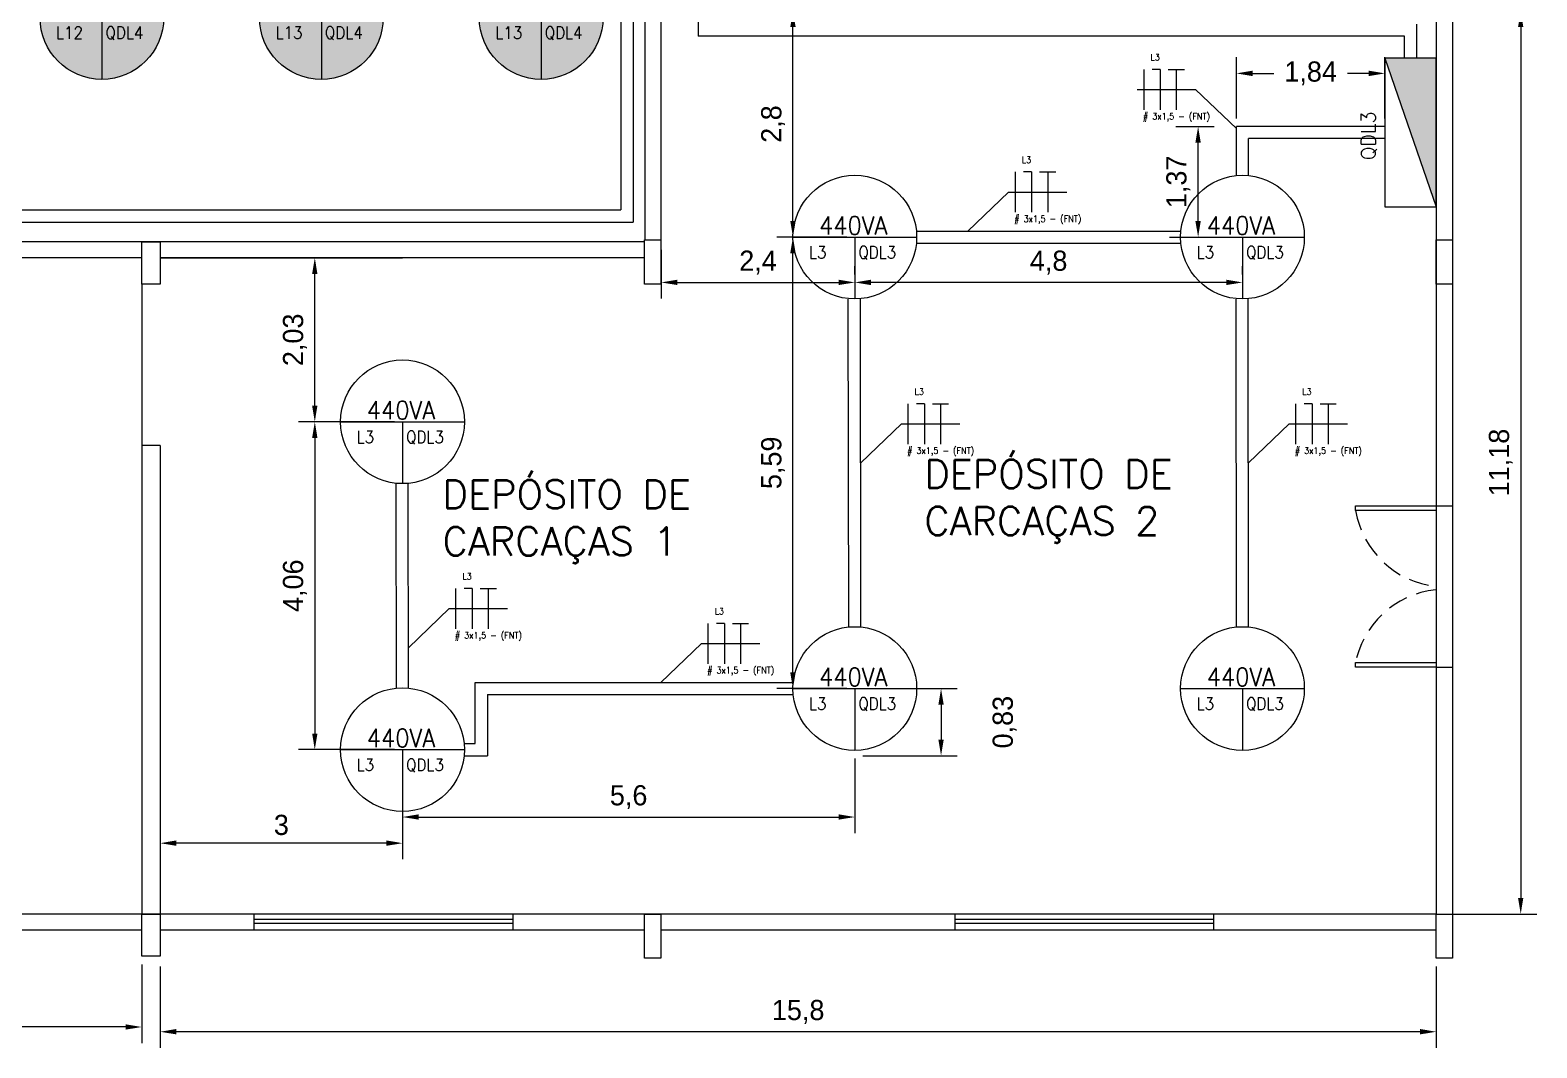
# Model space of a CAD drawing. Extents: x -646 to 641, y -139 to 322.
# Drawn here: x 392.53 to 411.19, y 12.34 to 24.94 of the extents above; entities that cross this region are included whole.
import ezdxf

# ---------------------------------------------------------------- set-up
doc = ezdxf.new("R2010")
doc.units = 0
doc.header["$MEASUREMENT"] = 0
doc.linetypes.add('DASHED2', pattern=[0.375, 0.25, -0.125])
for name, color, linetype in [('_ARQ', 5, 'Continuous'), ('_ARQ-TEXTO', 4, 'Continuous'), ('_COTAS', 4, 'Continuous'), ('_ELT-ELETROCALHAS', 1, 'Continuous'), ('_ELT-LUMINARIAS', 3, 'Continuous'), ('_ELT-MÁQUINAS', 3, 'Continuous'), ('_ELT-PONTO', 2, 'Continuous'), ('_ELT-PONTO-TEXTO', 4, 'Continuous'), ('_ELT_ELETRODUTO_COT', 1, 'Continuous'), ('ELET_FIAÇÃO', 1, 'Continuous')]:
    doc.layers.add(name, color=color, linetype=linetype)
doc.styles.add('textstyle3', font='romans')
doc.styles.add('textstyle4', font='arial.ttf')
doc.styles.add('textstyle6', font='Standard')
doc.styles.add('textstyle7', font='romans__.ttf')
doc.dimstyles.new('QCADDimStyle', dxfattribs={"dimscale": 0, "dimtxt": 0.25, "dimasz": 0.2, "dimexe": 0.2, "dimexo": 0.1, "dimgap": 0.1, "dimtad": 1, "dimtxsty": 'Standard', "dimcen": 2.5, "dimadec": 1, "dimazin": 3, "dimtfac": 1, "dimtmove": 2, "dimatfit": 3, "dimarcsym": 0})

# ---------------------------------------------------------------- blocks, each defined once
blk = doc.blocks.new('*D39')
at = {"layer": '_COTAS', "color": 0, "linetype": 'Continuous', "lineweight": -2, "transparency": 16777216}
for p, q in [((410.043, 25.176), (411.188, 25.176)), ((410.988, 24.976), (410.988, 14.194)), ((410.041, 13.994), (411.188, 13.994))]:
    blk.add_line(p, q, dxfattribs=at)
at = {"layer": '_COTAS', "color": 0, "linetype": 'Continuous', "transparency": 16777216}
for points in [[(410.955, 24.976), (411.021, 24.976), (410.988, 25.176)], [(410.955, 14.194), (411.021, 14.194), (410.988, 13.994)]]:
    blk.add_solid(points, dxfattribs=at)
at = {"layer": 'DEFPOINTS', "color": 0, "linetype": 'Continuous', "transparency": 16777216}
for p in [(409.943, 25.176), (409.941, 13.994), (410.988, 13.994)]:
    blk.add_point(p, dxfattribs=at)
at = {"layer": '_COTAS', "color": 0, "linetype": 'Continuous', "transparency": 16777216, "insert": (410.742, 19.585), "char_height": 0.25, "attachment_point": 5, "rotation": 90}
blk.add_mtext('11,18', dxfattribs=at)
blk = doc.blocks.new('*D40')
at = {"layer": '_COTAS', "color": 0, "linetype": 'Continuous', "lineweight": -2, "transparency": 16777216}
for p, q in [((394.143, 13.346), (394.143, 12.336)), ((409.941, 13.346), (409.941, 12.336)), ((409.741, 12.536), (394.343, 12.536))]:
    blk.add_line(p, q, dxfattribs=at)
at = {"layer": '_COTAS', "color": 0, "linetype": 'Continuous', "transparency": 16777216}
for points in [[(394.343, 12.57), (394.343, 12.503), (394.143, 12.536)], [(409.741, 12.57), (409.741, 12.503), (409.941, 12.536)]]:
    blk.add_solid(points, dxfattribs=at)
at = {"layer": 'DEFPOINTS', "color": 0, "linetype": 'Continuous', "transparency": 16777216}
for p in [(394.143, 13.446), (409.941, 13.446), (394.143, 12.536)]:
    blk.add_point(p, dxfattribs=at)
at = {"layer": '_COTAS', "color": 0, "linetype": 'Continuous', "transparency": 16777216, "insert": (402.042, 12.782), "char_height": 0.25, "attachment_point": 5}
blk.add_mtext('15,8', dxfattribs=at)
blk = doc.blocks.new('*D41')
at = {"layer": '_COTAS', "color": 0, "linetype": 'Continuous', "lineweight": -2, "transparency": 16777216}
for p, q in [((362.997, 13.37), (362.997, 12.395)), ((393.914, 13.37), (393.914, 12.395)), ((393.714, 12.595), (363.197, 12.595))]:
    blk.add_line(p, q, dxfattribs=at)
at = {"layer": '_COTAS', "color": 0, "linetype": 'Continuous', "transparency": 16777216}
for points in [[(363.197, 12.628), (363.197, 12.562), (362.997, 12.595)], [(393.714, 12.628), (393.714, 12.562), (393.914, 12.595)]]:
    blk.add_solid(points, dxfattribs=at)
at = {"layer": 'DEFPOINTS', "color": 0, "linetype": 'Continuous', "transparency": 16777216}
for p in [(362.997, 13.47), (393.914, 13.47), (362.997, 12.595)]:
    blk.add_point(p, dxfattribs=at)
at = {"layer": '_COTAS', "color": 0, "linetype": 'Continuous', "transparency": 16777216, "insert": (378.456, 12.841), "char_height": 0.25, "attachment_point": 5}
blk.add_mtext('30,92', dxfattribs=at)
blk = doc.blocks.new('LAMP_VaporMetal')
at = {"layer": '_ELT-LUMINARIAS', "linetype": 'Continuous'}
blk.add_circle((0, 0), 0.766, dxfattribs=at)
at = {"layer": '_ELT-MÁQUINAS', "linetype": 'Continuous'}
for p, q in [((-0.766, 0), (0.766, 0)), ((0, 0), (0, -0.766))]:
    blk.add_line(p, q, dxfattribs=at)
at = {"layer": '_ELT-LUMINARIAS', "linetype": 'Continuous', "style": 'textstyle4'}
for tag, p, height in [('220VA', (-0.442, 0.031), 0.226), ('L34', (-0.568, -0.263), 0.15), ('QDL5', (0.044, -0.263), 0.15)]:
    blk.add_attdef(tag, p, '', height=height, dxfattribs=at)
blk = doc.blocks.new('*D57')
at = {"layer": '_COTAS', "color": 0, "linetype": 'Continuous', "lineweight": -2, "transparency": 16777216}
for p, q in [((397.043, 22.119), (395.857, 22.119)), ((396.057, 20.289), (396.057, 21.919)), ((397.043, 20.089), (395.857, 20.089))]:
    blk.add_line(p, q, dxfattribs=at)
at = {"layer": '_COTAS', "color": 0, "linetype": 'Continuous', "transparency": 16777216}
for points in [[(396.024, 21.919), (396.09, 21.919), (396.057, 22.119)], [(396.024, 20.289), (396.09, 20.289), (396.057, 20.089)]]:
    blk.add_solid(points, dxfattribs=at)
at = {"layer": 'DEFPOINTS', "color": 0, "linetype": 'Continuous', "transparency": 16777216}
for p in [(396.057, 22.119), (397.143, 22.119), (397.143, 20.089)]:
    blk.add_point(p, dxfattribs=at)
at = {"layer": '_COTAS', "color": 0, "linetype": 'Continuous', "transparency": 16777216, "insert": (395.811, 21.104), "char_height": 0.25, "attachment_point": 5, "rotation": 90}
blk.add_mtext('2,03', dxfattribs=at)
blk = doc.blocks.new('*D58')
at = {"layer": '_COTAS', "color": 0, "linetype": 'Continuous', "lineweight": -2, "transparency": 16777216}
for p, q in [((397.043, 20.089), (395.857, 20.089)), ((396.057, 19.889), (396.057, 16.229)), ((397.043, 16.029), (395.857, 16.029))]:
    blk.add_line(p, q, dxfattribs=at)
at = {"layer": '_COTAS', "color": 0, "linetype": 'Continuous', "transparency": 16777216}
for points in [[(396.024, 19.889), (396.09, 19.889), (396.057, 20.089)], [(396.024, 16.229), (396.09, 16.229), (396.057, 16.029)]]:
    blk.add_solid(points, dxfattribs=at)
at = {"layer": 'DEFPOINTS', "color": 0, "linetype": 'Continuous', "transparency": 16777216}
for p in [(397.143, 20.089), (396.057, 16.029), (397.143, 16.029)]:
    blk.add_point(p, dxfattribs=at)
at = {"layer": '_COTAS', "color": 0, "linetype": 'Continuous', "transparency": 16777216, "insert": (395.811, 18.059), "char_height": 0.25, "attachment_point": 5, "rotation": 90}
blk.add_mtext('4,06', dxfattribs=at)
blk = doc.blocks.new('*D59')
at = {"layer": '_COTAS', "color": 0, "linetype": 'Continuous', "lineweight": -2, "transparency": 16777216}
for p, q in [((394.143, 15.163), (394.143, 14.671)), ((397.143, 15.2), (397.143, 14.671)), ((396.943, 14.871), (394.343, 14.871))]:
    blk.add_line(p, q, dxfattribs=at)
at = {"layer": '_COTAS', "color": 0, "linetype": 'Continuous', "transparency": 16777216}
for points in [[(394.343, 14.905), (394.343, 14.838), (394.143, 14.871)], [(396.943, 14.905), (396.943, 14.838), (397.143, 14.871)]]:
    blk.add_solid(points, dxfattribs=at)
at = {"layer": 'DEFPOINTS', "color": 0, "linetype": 'Continuous', "transparency": 16777216}
for p in [(397.143, 15.3), (394.143, 15.263), (394.143, 14.871)]:
    blk.add_point(p, dxfattribs=at)
at = {"layer": '_COTAS', "color": 0, "linetype": 'Continuous', "transparency": 16777216, "insert": (395.643, 15.096), "char_height": 0.25, "attachment_point": 5}
blk.add_mtext('3', dxfattribs=at)
blk = doc.blocks.new('FIACAO_LUM_ELETRO_ESQ')
at = {"layer": 'ELET_FIAÇÃO', "color": 4, "linetype": 'Continuous'}
for p, q in [((-1.144, 0.233), (-1.144, 0.733)), ((-0.944, 0.733), (-1.044, 0.733)), ((-0.944, 0.733), (-0.944, 0.233)), ((-0.844, 0.733), (-0.644, 0.733)), ((-0.744, 0.733), (-0.744, 0.233))]:
    blk.add_line(p, q, dxfattribs=at)
at = {"layer": 'ELET_FIAÇÃO', "color": 7, "linetype": 'Continuous'}
for points in [[(-1.227, 0.483), (-0.505, 0.483)], [(-0.505, 0.483), (0, 0)]]:
    blk.add_lwpolyline(points, dxfattribs=at)
at = {"layer": 'ELET_FIAÇÃO', "color": 4, "linetype": 'Continuous', "style": 'textstyle4'}
for tag, p in [('C', (-1.065, 0.843)), ('B', (-1.157, 0.113))]:
    blk.add_attdef(tag, p, '', height=0.08, dxfattribs=at)
blk = doc.blocks.new('FIACAO_LUM_ELETRO_DIR')
at = {"layer": 'ELET_FIAÇÃO', "color": 4, "linetype": 'Continuous'}
for p, q in [((0.589, 0.233), (0.589, 0.733)), ((0.789, 0.733), (0.689, 0.733)), ((0.789, 0.733), (0.789, 0.233)), ((0.889, 0.733), (1.089, 0.733)), ((0.989, 0.733), (0.989, 0.233))]:
    blk.add_line(p, q, dxfattribs=at)
at = {"layer": 'ELET_FIAÇÃO', "color": 7, "linetype": 'Continuous'}
for points in [[(0.505, 0.483), (0, 0)], [(0.505, 0.483), (1.227, 0.483)]]:
    blk.add_lwpolyline(points, dxfattribs=at)
at = {"layer": 'ELET_FIAÇÃO', "color": 4, "linetype": 'Continuous', "style": 'textstyle4'}
for tag, p in [('C', (0.668, 0.843)), ('B', (0.575, 0.113))]:
    blk.add_attdef(tag, p, '', height=0.08, dxfattribs=at)
blk = doc.blocks.new('*D64')
at = {"layer": '_COTAS', "color": 0, "linetype": 'Continuous', "lineweight": -2, "transparency": 16777216}
for p, q in [((402.643, 22.376), (401.777, 22.376)), ((401.977, 16.986), (401.977, 22.176)), ((402.643, 16.786), (401.777, 16.786))]:
    blk.add_line(p, q, dxfattribs=at)
at = {"layer": '_COTAS', "color": 0, "linetype": 'Continuous', "transparency": 16777216}
for points in [[(401.944, 22.176), (402.011, 22.176), (401.977, 22.376)], [(401.944, 16.986), (402.011, 16.986), (401.977, 16.786)]]:
    blk.add_solid(points, dxfattribs=at)
at = {"layer": 'DEFPOINTS', "color": 0, "linetype": 'Continuous', "transparency": 16777216}
for p in [(401.977, 22.376), (402.743, 22.376), (402.743, 16.786)]:
    blk.add_point(p, dxfattribs=at)
at = {"layer": '_COTAS', "color": 0, "linetype": 'Continuous', "transparency": 16777216, "insert": (401.732, 19.581), "char_height": 0.25, "attachment_point": 5, "rotation": 90}
blk.add_mtext('5,59', dxfattribs=at)
blk = doc.blocks.new('*D65')
at = {"layer": '_COTAS', "color": 0, "linetype": 'Continuous', "lineweight": -2, "transparency": 16777216}
for p, q in [((402.077, 25.176), (402.177, 25.176)), ((401.977, 22.576), (401.977, 24.976)), ((402.077, 22.376), (402.177, 22.376))]:
    blk.add_line(p, q, dxfattribs=at)
at = {"layer": '_COTAS', "color": 0, "linetype": 'Continuous', "transparency": 16777216}
for points in [[(401.944, 24.976), (402.011, 24.976), (401.977, 25.176)], [(401.944, 22.576), (402.011, 22.576), (401.977, 22.376)]]:
    blk.add_solid(points, dxfattribs=at)
at = {"layer": 'DEFPOINTS', "color": 0, "linetype": 'Continuous', "transparency": 16777216}
for p in [(401.977, 25.176), (401.977, 25.176), (401.977, 22.376)]:
    blk.add_point(p, dxfattribs=at)
at = {"layer": '_COTAS', "color": 0, "linetype": 'Continuous', "transparency": 16777216, "insert": (401.732, 23.776), "char_height": 0.25, "attachment_point": 5, "rotation": 90}
blk.add_mtext('2,8', dxfattribs=at)
blk = doc.blocks.new('*D66')
at = {"layer": '_COTAS', "color": 0, "linetype": 'Continuous', "lineweight": -2, "transparency": 16777216}
for p, q in [((400.346, 22.219), (400.346, 21.615)), ((402.743, 22.219), (402.743, 21.615)), ((400.546, 21.815), (402.543, 21.815))]:
    blk.add_line(p, q, dxfattribs=at)
at = {"layer": '_COTAS', "color": 0, "linetype": 'Continuous', "transparency": 16777216}
for points in [[(400.546, 21.848), (400.546, 21.782), (400.346, 21.815)], [(402.543, 21.848), (402.543, 21.782), (402.743, 21.815)]]:
    blk.add_solid(points, dxfattribs=at)
at = {"layer": 'DEFPOINTS', "color": 0, "linetype": 'Continuous', "transparency": 16777216}
for p in [(400.346, 22.319), (402.743, 22.319), (402.743, 21.815)]:
    blk.add_point(p, dxfattribs=at)
at = {"layer": '_COTAS', "color": 0, "linetype": 'Continuous', "transparency": 16777216, "insert": (401.545, 22.061), "char_height": 0.25, "attachment_point": 5}
blk.add_mtext('2,4', dxfattribs=at)
blk = doc.blocks.new('*D67')
at = {"layer": '_COTAS', "color": 0, "linetype": 'Continuous', "lineweight": -2, "transparency": 16777216}
for p, q in [((402.743, 21.915), (402.743, 22.015)), ((407.543, 21.915), (407.543, 22.015)), ((407.343, 21.815), (402.943, 21.815))]:
    blk.add_line(p, q, dxfattribs=at)
at = {"layer": '_COTAS', "color": 0, "linetype": 'Continuous', "transparency": 16777216}
for points in [[(402.943, 21.848), (402.943, 21.782), (402.743, 21.815)], [(407.343, 21.848), (407.343, 21.782), (407.543, 21.815)]]:
    blk.add_solid(points, dxfattribs=at)
at = {"layer": 'DEFPOINTS', "color": 0, "linetype": 'Continuous', "transparency": 16777216}
for p in [(402.743, 21.815), (402.743, 21.815), (407.543, 21.815)]:
    blk.add_point(p, dxfattribs=at)
at = {"layer": '_COTAS', "color": 0, "linetype": 'Continuous', "transparency": 16777216, "insert": (405.143, 22.061), "char_height": 0.25, "attachment_point": 5}
blk.add_mtext('4,8', dxfattribs=at)
blk = doc.blocks.new('*D75')
at = {"layer": '_ELT_ELETRODUTO_COT', "color": 0, "linetype": 'Continuous', "lineweight": -2, "transparency": 16777216}
for p, q in [((407.468, 23.845), (407.468, 24.603)), ((409.307, 23.845), (409.307, 24.603)), ((407.668, 24.403), (407.933, 24.403)), ((409.107, 24.403), (408.842, 24.403))]:
    blk.add_line(p, q, dxfattribs=at)
at = {"layer": '_ELT_ELETRODUTO_COT', "color": 0, "linetype": 'Continuous', "transparency": 16777216}
for points in [[(407.668, 24.437), (407.668, 24.37), (407.468, 24.403)], [(409.107, 24.437), (409.107, 24.37), (409.307, 24.403)]]:
    blk.add_solid(points, dxfattribs=at)
at = {"layer": 'DEFPOINTS', "color": 0, "linetype": 'Continuous', "transparency": 16777216}
for p in [(409.307, 24.403), (407.468, 23.745), (409.307, 23.745)]:
    blk.add_point(p, dxfattribs=at)
at = {"layer": '_ELT_ELETRODUTO_COT', "color": 0, "linetype": 'Continuous', "transparency": 16777216, "insert": (408.387, 24.403), "char_height": 0.25, "attachment_point": 5}
blk.add_mtext('1,84', dxfattribs=at)
blk = doc.blocks.new('*D76')
at = {"layer": '_ELT_ELETRODUTO_COT', "color": 0, "linetype": 'Continuous', "lineweight": -2, "transparency": 16777216}
for p, q in [((406.718, 23.745), (407.194, 23.745)), ((406.994, 22.576), (406.994, 23.545)), ((406.64, 22.376), (407.194, 22.376))]:
    blk.add_line(p, q, dxfattribs=at)
at = {"layer": '_ELT_ELETRODUTO_COT', "color": 0, "linetype": 'Continuous', "transparency": 16777216}
for points in [[(406.96, 23.545), (407.027, 23.545), (406.994, 23.745)], [(406.96, 22.576), (407.027, 22.576), (406.994, 22.376)]]:
    blk.add_solid(points, dxfattribs=at)
at = {"layer": 'DEFPOINTS', "color": 0, "linetype": 'Continuous', "transparency": 16777216}
for p in [(406.618, 23.745), (406.994, 23.745), (406.54, 22.376)]:
    blk.add_point(p, dxfattribs=at)
at = {"layer": '_ELT_ELETRODUTO_COT', "color": 0, "linetype": 'Continuous', "transparency": 16777216, "insert": (406.748, 23.06), "char_height": 0.25, "attachment_point": 5, "rotation": 90}
blk.add_mtext('1,37', dxfattribs=at)
blk = doc.blocks.new('*D77')
at = {"layer": '_ELT_ELETRODUTO_COT', "color": 0, "linetype": 'Continuous', "lineweight": -2, "transparency": 16777216}
for p, q in [((397.143, 15.929), (397.143, 14.995)), ((402.743, 15.92), (402.743, 14.995)), ((397.343, 15.195), (402.543, 15.195))]:
    blk.add_line(p, q, dxfattribs=at)
at = {"layer": '_ELT_ELETRODUTO_COT', "color": 0, "linetype": 'Continuous', "transparency": 16777216}
for points in [[(397.343, 15.228), (397.343, 15.162), (397.143, 15.195)], [(402.543, 15.228), (402.543, 15.162), (402.743, 15.195)]]:
    blk.add_solid(points, dxfattribs=at)
at = {"layer": 'DEFPOINTS', "color": 0, "linetype": 'Continuous', "transparency": 16777216}
for p in [(397.143, 16.029), (402.743, 16.02), (402.743, 15.195)]:
    blk.add_point(p, dxfattribs=at)
at = {"layer": '_ELT_ELETRODUTO_COT', "color": 0, "linetype": 'Continuous', "transparency": 16777216, "insert": (399.943, 15.441), "char_height": 0.25, "attachment_point": 5}
blk.add_mtext('5,6', dxfattribs=at)
blk = doc.blocks.new('*D78')
at = {"layer": '_ELT_ELETRODUTO_COT', "color": 0, "linetype": 'Continuous', "lineweight": -2, "transparency": 16777216}
for p, q in [((402.843, 16.786), (404.011, 16.786)), ((403.811, 16.586), (403.811, 16.154)), ((402.843, 15.954), (404.011, 15.954))]:
    blk.add_line(p, q, dxfattribs=at)
at = {"layer": '_ELT_ELETRODUTO_COT', "color": 0, "linetype": 'Continuous', "transparency": 16777216}
for points in [[(403.778, 16.586), (403.844, 16.586), (403.811, 16.786)], [(403.778, 16.154), (403.844, 16.154), (403.811, 15.954)]]:
    blk.add_solid(points, dxfattribs=at)
at = {"layer": 'DEFPOINTS', "color": 0, "linetype": 'Continuous', "transparency": 16777216}
for p in [(402.743, 16.786), (402.743, 15.954), (403.811, 15.954)]:
    blk.add_point(p, dxfattribs=at)
at = {"layer": '_ELT_ELETRODUTO_COT', "color": 0, "linetype": 'Continuous', "transparency": 16777216, "insert": (404.598, 16.37), "char_height": 0.25, "attachment_point": 5, "rotation": 90}
blk.add_mtext('0,83', dxfattribs=at)
blk = doc.blocks.new('LAMP_Recapagem')
at = {"true_color": 0xffffff}
h = blk.add_hatch(color=7, dxfattribs=at)
h.dxf.hatch_style = 1
edge = h.paths.add_edge_path()
edge.add_arc((0, 0), 0.766, 0, 360)
at = {"layer": '_ELT-LUMINARIAS', "linetype": 'Continuous', "transparency": 33554687}
h = blk.add_hatch(dxfattribs=at)
h.set_pattern_fill('ANSI31', color=256, style=0, pattern_type=0)
h.set_pattern_definition([(45, (-325.58795, -41.82564), (-0.08838835, 0.08838835), [])])
edge = h.paths.add_edge_path(flags=0)
edge.add_line((-0.766, 0), (0.766, 0))
edge.add_arc((0, 0), 0.766, 0, 180)
h.paths.add_polyline_path([(-0.5, -0.03), (0.562, -0.03), (0.562, 0.315), (-0.5, 0.315)], flags=0)
at = {"layer": '_ELT-LUMINARIAS', "linetype": 'Continuous'}
blk.add_circle((0, 0), 0.766, dxfattribs=at)
at = {"layer": '_ELT-MÁQUINAS', "linetype": 'Continuous'}
for p, q in [((-0.766, 0), (0.766, 0)), ((0, 0), (0, -0.766))]:
    blk.add_line(p, q, dxfattribs=at)
at = {"layer": '_ELT-LUMINARIAS', "linetype": 'Continuous', "style": 'textstyle4'}
for tag, p, height in [('990VA', (-0.442, 0.031), 0.226), ('L34', (-0.568, -0.263), 0.15), ('QDL5', (0.044, -0.263), 0.15)]:
    blk.add_attdef(tag, p, '', height=height, dxfattribs=at)

msp = doc.modelspace()

# ---------------------------------------------------------------- hatches: boundary and pattern name
at = {"layer": '_ELT-PONTO', "linetype": 'Continuous', "transparency": 33554687}
msp.add_hatch(color=256, dxfattribs=at).paths.add_polyline_path([(409.943, 24.59), (409.307, 24.59), (409.943, 22.75)], flags=0)

# ---------------------------------------------------------------- linework, layer by layer
at = {"layer": '_ARQ'}
for p, q in [((400.143, 60.828), (400.143, 22.343)), ((410.143, 28.512), (410.143, 13.794)), ((409.943, 25.176), (409.943, 13.994)), ((400.141, 22.319), (356.768, 22.319)), ((393.914, 22.119), (387.914, 22.119)), ((400.143, 22.119), (394.143, 22.119)), ((409.943, 19.05), (410.143, 19.05)), ((409.943, 17.05), (410.143, 17.05)), ((409.943, 13.994), (356.768, 13.994)), ((395.307, 13.794), (395.307, 13.997)), ((398.507, 13.997), (398.507, 13.794)), ((403.984, 13.794), (403.984, 13.997)), ((407.184, 13.997), (407.184, 13.794)), ((395.307, 13.932), (398.504, 13.932)), ((395.307, 13.879), (398.504, 13.879)), ((403.984, 13.932), (407.181, 13.932)), ((403.984, 13.879), (407.181, 13.879)), ((393.914, 13.794), (387.914, 13.794)), ((400.141, 13.794), (394.143, 13.794)), ((409.941, 13.794), (400.343, 13.794))]:
    msp.add_line(p, q, dxfattribs=at)
at = {"layer": '_ARQ', "linetype": 'Continuous'}
for p, q in [((400.343, 25.176), (400.343, 22.343)), ((393.914, 21.794), (393.914, 13.994)), ((394.143, 19.794), (393.914, 19.794)), ((394.143, 19.794), (394.143, 13.994)), ((409.943, 19.02), (409.943, 17.08))]:
    msp.add_line(p, q, dxfattribs=at)
at = {"layer": '_ARQ'}
for points in [[(394.143, 22.319), (394.143, 21.794), (393.914, 21.794), (393.914, 22.319)], [(394.143, 13.994), (394.143, 13.47), (393.914, 13.47), (393.914, 13.994)]]:
    msp.add_lwpolyline(points, close=True, dxfattribs=at)
at = {"layer": '_ARQ', "linetype": 'Continuous'}
for points in [[(400.343, 21.794), (400.141, 21.794), (400.141, 22.343), (400.343, 22.343)], [(410.143, 21.794), (409.941, 21.794), (409.941, 22.343), (410.143, 22.343)], [(409.943, 18.99), (408.943, 18.99), (408.943, 19.05), (409.943, 19.05)], [(409.943, 17.05), (408.943, 17.05), (408.943, 17.11), (409.943, 17.11)], [(400.343, 13.446), (400.141, 13.446), (400.141, 13.994), (400.343, 13.994)], [(410.143, 13.446), (409.941, 13.446), (409.941, 13.994), (410.143, 13.994)]]:
    msp.add_lwpolyline(points, close=True, dxfattribs=at)
at = {"layer": '_ARQ', "linetype": 'DASHED2'}
for centre, start, end in [((410.064, 19.18), 189.6213, 263.9217), ((410.056, 16.88), 96.0783, 170.3787)]:
    msp.add_arc(centre, 1.136, start, end, dxfattribs=at)
at = {"layer": '_COTAS', "linetype": 'Continuous'}
msp.add_line((394.143, 22.119), (397.143, 22.119), dxfattribs=at)
at = {"layer": '_ELT-ELETROCALHAS', "color": 8, "linetype": 'Continuous'}
for p, q in [((399.848, 47.062), (399.848, 22.712)), ((399.998, 47.062), (399.998, 22.562)), ((400.804, 47.131), (400.804, 24.864)), ((409.7, 24.59), (409.7, 25.014)), ((409.55, 24.864), (400.804, 24.864)), ((409.55, 24.59), (409.55, 24.864)), ((383.69, 22.712), (399.848, 22.712)), ((383.69, 22.562), (399.998, 22.562))]:
    msp.add_line(p, q, dxfattribs=at)
at = {"layer": '_ELT-ELETROCALHAS', "linetype": 'Continuous'}
for p, q in [((409.307, 23.745), (407.468, 23.745)), ((407.468, 23.142), (407.468, 23.745)), ((409.307, 23.595), (407.618, 23.595)), ((407.618, 23.142), (407.618, 23.595)), ((403.509, 22.451), (406.772, 22.451)), ((403.509, 22.301), (406.772, 22.301)), ((402.668, 17.552), (402.663, 21.606)), ((402.818, 17.552), (402.813, 21.607)), ((407.468, 17.552), (407.463, 21.606)), ((407.618, 17.552), (407.613, 21.607)), ((397.068, 16.795), (397.063, 19.319)), ((397.218, 16.795), (397.213, 19.32)), ((398.044, 16.104), (398.044, 16.861)), ((398.044, 16.861), (401.972, 16.861)), ((398.194, 16.711), (398.194, 15.954)), ((398.194, 16.711), (401.972, 16.711)), ((397.909, 16.104), (398.044, 16.104)), ((397.909, 15.954), (398.194, 15.954))]:
    msp.add_line(p, q, dxfattribs=at)
at = {"layer": '_ELT-PONTO', "linetype": 'Continuous'}
msp.add_line((409.307, 24.59), (409.943, 22.75), dxfattribs=at)
msp.add_lwpolyline([(409.943, 24.59), (409.307, 24.59), (409.307, 22.75), (409.943, 22.75)], close=True, dxfattribs=at)

# ---------------------------------------------------------------- block references
at = {"layer": '_ELT-ELETROCALHAS', "linetype": 'Continuous'}
ref = msp.add_blockref('FIACAO_LUM_ELETRO_ESQ', (407.468, 23.719), dxfattribs=at)
ref.add_attrib('C', 'L3', (406.404, 24.562), dxfattribs={"layer": 'ELET_FIAÇÃO', "color": 4, "linetype": 'Continuous', "height": 0.08, "style": 'textstyle6'})
ref.add_attrib('B', '# 3x1,5 - (FNT)', (406.311, 23.832), dxfattribs={"layer": 'ELET_FIAÇÃO', "color": 4, "linetype": 'Continuous', "height": 0.08, "style": 'textstyle6'})
ref = msp.add_blockref('FIACAO_LUM_ELETRO_DIR', (404.143, 22.45), dxfattribs=at)
ref.add_attrib('C', 'L3', (404.811, 23.293), dxfattribs={"layer": 'ELET_FIAÇÃO', "color": 4, "linetype": 'Continuous', "height": 0.08, "style": 'textstyle6'})
ref.add_attrib('B', '# 3x1,5 - (FNT)', (404.718, 22.563), dxfattribs={"layer": 'ELET_FIAÇÃO', "color": 4, "linetype": 'Continuous', "height": 0.08, "style": 'textstyle6'})
ref = msp.add_blockref('FIACAO_LUM_ELETRO_DIR', (402.816, 19.579), dxfattribs=at)
ref.add_attrib('C', 'L3', (403.484, 20.422), dxfattribs={"layer": 'ELET_FIAÇÃO', "color": 4, "linetype": 'Continuous', "height": 0.08, "style": 'textstyle6'})
ref.add_attrib('B', '# 3x1,5 - (FNT)', (403.391, 19.692), dxfattribs={"layer": 'ELET_FIAÇÃO', "color": 4, "linetype": 'Continuous', "height": 0.08, "style": 'textstyle6'})
ref = msp.add_blockref('FIACAO_LUM_ELETRO_DIR', (407.616, 19.579), dxfattribs=at)
ref.add_attrib('C', 'L3', (408.284, 20.422), dxfattribs={"layer": 'ELET_FIAÇÃO', "color": 4, "linetype": 'Continuous', "height": 0.08, "style": 'textstyle6'})
ref.add_attrib('B', '# 3x1,5 - (FNT)', (408.191, 19.692), dxfattribs={"layer": 'ELET_FIAÇÃO', "color": 4, "linetype": 'Continuous', "height": 0.08, "style": 'textstyle6'})
ref = msp.add_blockref('FIACAO_LUM_ELETRO_DIR', (397.216, 17.292), dxfattribs=at)
ref.add_attrib('C', 'L3', (397.884, 18.135), dxfattribs={"layer": 'ELET_FIAÇÃO', "color": 4, "linetype": 'Continuous', "height": 0.08, "style": 'textstyle6'})
ref.add_attrib('B', '# 3x1,5 - (FNT)', (397.791, 17.405), dxfattribs={"layer": 'ELET_FIAÇÃO', "color": 4, "linetype": 'Continuous', "height": 0.08, "style": 'textstyle6'})
ref = msp.add_blockref('FIACAO_LUM_ELETRO_DIR', (400.34, 16.86), dxfattribs=at)
ref.add_attrib('C', 'L3', (401.008, 17.703), dxfattribs={"layer": 'ELET_FIAÇÃO', "color": 4, "linetype": 'Continuous', "height": 0.08, "style": 'textstyle6'})
ref.add_attrib('B', '# 3x1,5 - (FNT)', (400.915, 16.973), dxfattribs={"layer": 'ELET_FIAÇÃO', "color": 4, "linetype": 'Continuous', "height": 0.08, "style": 'textstyle6'})
at = {"layer": '_ELT-LUMINARIAS', "linetype": 'Continuous'}
ref = msp.add_blockref('LAMP_Recapagem', (393.421, 25.095), dxfattribs=at)
ref.add_attrib('L34', 'L12', (392.853, 24.832), dxfattribs={"linetype": 'Continuous', "height": 0.1501, "style": 'textstyle6'})
ref.add_attrib('QDL5', 'QDL4', (393.465, 24.832), dxfattribs={"linetype": 'Continuous', "height": 0.1501, "style": 'textstyle6'})
ref.add_attrib('990VA', '440VA', (392.979, 25.126), dxfattribs={"linetype": 'Continuous', "height": 0.2256, "style": 'textstyle6'})
ref = msp.add_blockref('LAMP_Recapagem', (396.138, 25.095), dxfattribs=at)
ref.add_attrib('L34', 'L13', (395.57, 24.833), dxfattribs={"linetype": 'Continuous', "height": 0.1501, "style": 'textstyle6'})
ref.add_attrib('QDL5', 'QDL4', (396.182, 24.833), dxfattribs={"linetype": 'Continuous', "height": 0.1501, "style": 'textstyle6'})
ref.add_attrib('990VA', '440VA', (395.696, 25.126), dxfattribs={"linetype": 'Continuous', "height": 0.2256, "style": 'textstyle6'})
ref = msp.add_blockref('LAMP_Recapagem', (398.86, 25.095), dxfattribs=at)
ref.add_attrib('L34', 'L13', (398.292, 24.832), dxfattribs={"linetype": 'Continuous', "height": 0.1501, "style": 'textstyle6'})
ref.add_attrib('QDL5', 'QDL4', (398.904, 24.832), dxfattribs={"linetype": 'Continuous', "height": 0.1501, "style": 'textstyle6'})
ref.add_attrib('990VA', '440VA', (398.417, 25.126), dxfattribs={"linetype": 'Continuous', "height": 0.2256, "style": 'textstyle6'})
ref = msp.add_blockref('LAMP_VaporMetal', (402.743, 22.376), dxfattribs=at)
ref.add_attrib('220VA', '440VA', (402.301, 22.407), dxfattribs={"linetype": 'Continuous', "height": 0.2256, "style": 'textstyle6'})
ref.add_attrib('L34', 'L3', (402.175, 22.113), dxfattribs={"linetype": 'Continuous', "height": 0.1501, "style": 'textstyle6'})
ref.add_attrib('QDL5', 'QDL3', (402.787, 22.113), dxfattribs={"linetype": 'Continuous', "height": 0.1501, "style": 'textstyle6'})
ref = msp.add_blockref('LAMP_VaporMetal', (407.543, 22.376), dxfattribs=at)
ref.add_attrib('220VA', '440VA', (407.101, 22.407), dxfattribs={"linetype": 'Continuous', "height": 0.2256, "style": 'textstyle6'})
ref.add_attrib('L34', 'L3', (406.975, 22.113), dxfattribs={"linetype": 'Continuous', "height": 0.1501, "style": 'textstyle6'})
ref.add_attrib('QDL5', 'QDL3', (407.587, 22.113), dxfattribs={"linetype": 'Continuous', "height": 0.1501, "style": 'textstyle6'})
ref = msp.add_blockref('LAMP_VaporMetal', (397.143, 20.089), dxfattribs=at)
ref.add_attrib('220VA', '440VA', (396.701, 20.12), dxfattribs={"linetype": 'Continuous', "height": 0.2256, "style": 'textstyle6'})
ref.add_attrib('L34', 'L3', (396.575, 19.826), dxfattribs={"linetype": 'Continuous', "height": 0.1501, "style": 'textstyle6'})
ref.add_attrib('QDL5', 'QDL3', (397.187, 19.826), dxfattribs={"linetype": 'Continuous', "height": 0.1501, "style": 'textstyle6'})
ref = msp.add_blockref('LAMP_VaporMetal', (402.743, 16.786), dxfattribs=at)
ref.add_attrib('220VA', '440VA', (402.301, 16.817), dxfattribs={"linetype": 'Continuous', "height": 0.2256, "style": 'textstyle6'})
ref.add_attrib('L34', 'L3', (402.175, 16.523), dxfattribs={"linetype": 'Continuous', "height": 0.1501, "style": 'textstyle6'})
ref.add_attrib('QDL5', 'QDL3', (402.787, 16.523), dxfattribs={"linetype": 'Continuous', "height": 0.1501, "style": 'textstyle6'})
ref = msp.add_blockref('LAMP_VaporMetal', (407.543, 16.786), dxfattribs=at)
ref.add_attrib('220VA', '440VA', (407.101, 16.817), dxfattribs={"linetype": 'Continuous', "height": 0.2256, "style": 'textstyle6'})
ref.add_attrib('L34', 'L3', (406.975, 16.523), dxfattribs={"linetype": 'Continuous', "height": 0.1501, "style": 'textstyle6'})
ref.add_attrib('QDL5', 'QDL3', (407.587, 16.523), dxfattribs={"linetype": 'Continuous', "height": 0.1501, "style": 'textstyle6'})
ref = msp.add_blockref('LAMP_VaporMetal', (397.143, 16.029), dxfattribs=at)
ref.add_attrib('220VA', '440VA', (396.701, 16.06), dxfattribs={"linetype": 'Continuous', "height": 0.2256, "style": 'textstyle6'})
ref.add_attrib('L34', 'L3', (396.575, 15.766), dxfattribs={"linetype": 'Continuous', "height": 0.1501, "style": 'textstyle6'})
ref.add_attrib('QDL5', 'QDL3', (397.187, 15.766), dxfattribs={"linetype": 'Continuous', "height": 0.1501, "style": 'textstyle6'})

# ---------------------------------------------------------------- texts
at = {"layer": '_ARQ-TEXTO', "linetype": 'Continuous', "char_height": 0.35, "attachment_point": 1, "style": 'textstyle7'}
for s, insert, width in [('DEPÓSITO DE \\PCARCAÇAS 2', (403.603, 19.618), 7.0685), ('DEPÓSITO DE \\PCARCAÇAS 1', (397.638, 19.367), 6.968)]:
    msp.add_mtext(s, dxfattribs=dict(at, insert=insert, width=width))
at = {"layer": '_ELT-PONTO-TEXTO', "style": 'textstyle3'}
msp.add_text('QDL3', height=0.176, rotation=90, dxfattribs=at).set_placement((409.19, 23.329))

# ---------------------------------------------------------------- dimensions: what is measured, and where the dimension line sits
at = {"layer": '_COTAS', "linetype": 'Continuous'}
for base, p1, p2, picture, middle in [((401.977, 25.176), (401.977, 22.376), (401.977, 25.176), '*D65', (401.732, 23.776)), ((410.988, 13.994), (409.943, 25.176), (409.941, 13.994), '*D39', (410.742, 19.585)), ((401.977, 22.376), (402.743, 16.786), (402.743, 22.376), '*D64', (401.732, 19.581)), ((396.057, 22.119), (397.143, 20.089), (397.143, 22.119), '*D57', (395.811, 21.104)), ((396.057, 16.029), (397.143, 20.089), (397.143, 16.029), '*D58', (395.811, 18.059))]:
    dim = msp.add_linear_dim(base=base, p1=p1, p2=p2, angle=90, dimstyle='QCADDimStyle', override={"dimscale": 1, "dimtoh": 0, "dimsah": 1, "dimcen": 0.2, "dimtdec": 2, "dimtofl": 1}, dxfattribs=at)
    dim.commit()
    dim.dimension.update_dxf_attribs({"geometry": picture, "text_midpoint": middle})
for base, p1, p2, picture, middle in [((402.743, 21.815), (400.346, 22.319), (402.743, 22.319), '*D66', (401.545, 22.061)), ((402.743, 21.815), (407.543, 21.815), (402.743, 21.815), '*D67', (405.143, 22.061)), ((394.143, 14.871), (397.143, 15.3), (394.143, 15.263), '*D59', (395.643, 15.096)), ((362.997, 12.595), (393.914, 13.47), (362.997, 13.47), '*D41', (378.456, 12.841)), ((394.143, 12.536), (409.941, 13.446), (394.143, 13.446), '*D40', (402.042, 12.782))]:
    dim = msp.add_linear_dim(base=base, p1=p1, p2=p2, dimstyle='QCADDimStyle', override={"dimscale": 1, "dimtoh": 0, "dimsah": 1, "dimcen": 0.2, "dimtdec": 2, "dimtofl": 1}, dxfattribs=at)
    dim.commit()
    dim.dimension.update_dxf_attribs({"geometry": picture, "text_midpoint": middle})
at = {"layer": '_ELT_ELETRODUTO_COT', "linetype": 'Continuous'}
dim = msp.add_linear_dim(base=(409.307, 24.403), p1=(407.468, 23.745), p2=(409.307, 23.745), dimstyle='QCADDimStyle', override={"dimscale": 1, "dimtoh": 0, "dimsah": 1, "dimcen": 0.2, "dimtdec": 2, "dimtofl": 1}, dxfattribs=at)
dim.commit()
dim.dimension.update_dxf_attribs({"geometry": '*D75', "text_midpoint": (408.387, 24.403), "dimtype": 160})
for base, p1, p2, picture, middle in [((406.994, 23.745), (406.54, 22.376), (406.618, 23.745), '*D76', (406.748, 23.06)), ((403.811, 15.954), (402.743, 16.786), (402.743, 15.954), '*D78', (404.598, 16.37))]:
    dim = msp.add_linear_dim(base=base, p1=p1, p2=p2, angle=90, dimstyle='QCADDimStyle', override={"dimscale": 1, "dimtoh": 0, "dimsah": 1, "dimcen": 0.2, "dimtdec": 2, "dimtofl": 1}, dxfattribs=at)
    dim.commit()
    dim.dimension.update_dxf_attribs({"geometry": picture, "text_midpoint": middle})
dim = msp.add_linear_dim(base=(402.743, 15.195), p1=(397.143, 16.029), p2=(402.743, 16.02), dimstyle='QCADDimStyle', override={"dimscale": 1, "dimtoh": 0, "dimsah": 1, "dimcen": 0.2, "dimtdec": 2, "dimtofl": 1}, dxfattribs=at)
dim.commit()
dim.dimension.update_dxf_attribs({"geometry": '*D77', "text_midpoint": (399.943, 15.441)})

doc.saveas('drawing.dxf')
